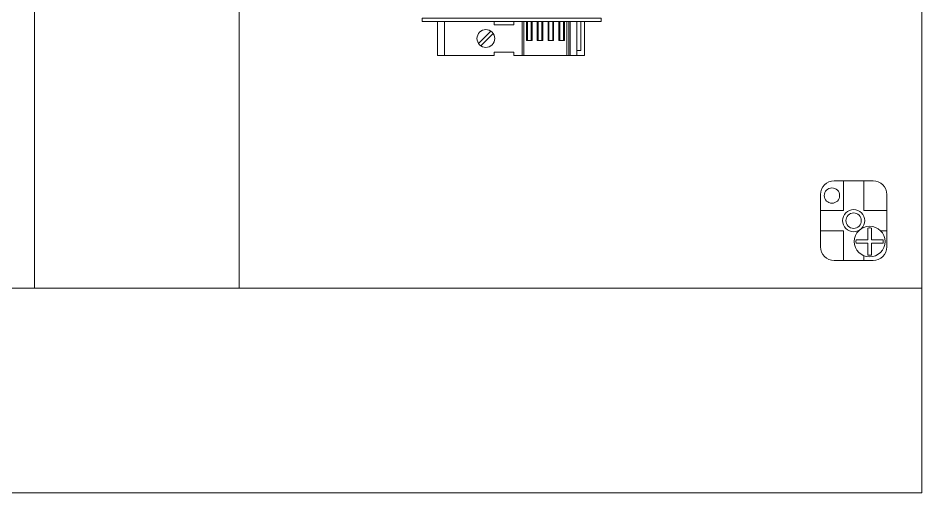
# Model space of a CAD drawing. Header units: millimetres. Extents: x 0 to 14510, y -7775 to 297.
# Drawn here: x 1304.4 to 1569.2, y -2759.5 to -2620.2 of the extents above; entities that cross this region are included whole.
import ezdxf

# ---------------------------------------------------------------- set-up
doc = ezdxf.new("R2010")
doc.units = ezdxf.units.MM
doc.layers.add('eProC - L2', color=41, linetype='Continuous', lineweight=20)

# ---------------------------------------------------------------- blocks, each defined once
blk = doc.blocks.new('eProC_Z_00')
at = {"layer": 'eProC - L2'}
blk.add_lwpolyline([(0.99, 0), (0, 0), (0, -52.4), (0.99, -52.4)], close=True, dxfattribs=at)
blk = doc.blocks.new('eProC_Z_EK1')
at = {"layer": 'eProC - L2'}
for p, q in [((0, 0), (0, -20.65)), ((10, 0), (0, 0)), ((10, 0), (10, -20.65)), ((0, -1), (8.5, -1)), ((10, -2.2), (0, -2.2)), ((8.5, -2.2), (8.5, -1)), ((0, -4.2), (10, -4.2)), ((10, -4.59), (0, -4.59)), ((10, -5.09), (0, -5.09)), ((5.6, -5.84), (0, -5.84)), ((5.6, -6.11), (0, -6.11)), ((5.6, -7.21), (0, -7.21)), ((5.6, -7.49), (0, -7.49)), ((5.6, -7.49), (5.6, -5.84)), ((5.6, -8.99), (0, -8.99)), ((5.6, -9.26), (0, -9.26)), ((5.6, -10.36), (0, -10.36)), ((5.6, -10.64), (5.6, -8.99)), ((5.6, -10.64), (0, -10.64)), ((5.6, -12.14), (0, -12.14)), ((5.6, -12.42), (0, -12.42)), ((5.6, -13.79), (5.6, -12.14)), ((5.6, -13.52), (0, -13.52)), ((5.6, -13.79), (0, -13.79)), ((5.6, -15.29), (0, -15.29)), ((5.6, -15.57), (0, -15.57)), ((5.6, -16.94), (5.6, -15.29)), ((5.6, -16.67), (0, -16.67)), ((5.6, -16.94), (0, -16.94)), ((10, -17.69), (0, -17.69)), ((10, -18.19), (0, -18.19)), ((0, -20.65), (1, -20.65)), ((1, -26.45), (1, -20.65)), ((9, -26.45), (9, -20.65)), ((10, -20.65), (9, -20.65)), ((0, -26.45), (0, -43)), ((0, -26.45), (1, -26.45)), ((10, -26.45), (9, -26.45)), ((10, -26.45), (10, -43)), ((6.45, -31.01), (2.84, -27.4)), ((7.16, -30.3), (3.55, -26.69)), ((10, -41), (0, -41)), ((10, -43), (0, -43))]:
    blk.add_line(p, q, dxfattribs=at)
blk.add_circle((5, -28.85), 2.6, dxfattribs=at)

msp = doc.modelspace()

# ---------------------------------------------------------------- linework, layer by layer
at = {"layer": 'eProC - L2'}
for p, q in [((1569.21, -1759.46), (1569.21, -2759.46)), ((1546.21, -2667.94), (1546.21, -2676.64)), ((1552.21, -2667.94), (1552.21, -2676.64)), ((1546.21, -2676.64), (1539.51, -2676.64)), ((1558.91, -2676.64), (1552.21, -2676.64)), ((1553.4, -2685.23), (1553.4, -2681.8)), ((1554.4, -2685.23), (1554.4, -2681.8)), ((1546.21, -2682.64), (1539.51, -2682.64)), ((1546.21, -2682.64), (1546.21, -2691.34)), ((1558.91, -2682.64), (1557.15, -2682.64)), ((1549.91, -2686.23), (1553.4, -2686.23)), ((1549.92, -2685.23), (1553.4, -2685.23)), ((1553.4, -2689.72), (1553.4, -2686.23)), ((1554.4, -2685.23), (1557.84, -2685.23)), ((1554.4, -2689.72), (1554.4, -2686.23)), ((1554.4, -2686.23), (1557.84, -2686.23)), ((1552.21, -2689.93), (1552.21, -2691.34))]:
    msp.add_line(p, q, dxfattribs=at)
for points in [[(1089.21, -1759.46), (1569.21, -1759.46), (1569.21, -2759.46), (1089.21, -2759.46), (1089.21, -1759.46)], [(1309.21, -2254.51), (1369.21, -2254.51), (1369.21, -2699.46), (1309.21, -2699.46), (1309.21, -2254.51)], [(1569.21, -2699.46), (1149.21, -2699.46), (1149.21, -2759.46), (1569.21, -2759.46), (1569.21, -2699.46)]]:
    msp.add_lwpolyline(points, dxfattribs=at)
msp.add_lwpolyline([(1558.91, -2671.94), (1558.91, -2687.34, -0.414214), (1554.91, -2691.34), (1543.51, -2691.34, -0.414214), (1539.51, -2687.34), (1539.51, -2671.94, -0.414214), (1543.51, -2667.94), (1554.91, -2667.94, -0.414214)], format="xyb", close=True, dxfattribs=at)
for centre, radius in [((1542.86, -2672.29), 2.25), ((1549.21, -2679.64), 3.25), ((1549.21, -2679.64), 2.25), ((1553.9, -2685.76), 4.5)]:
    msp.add_circle(centre, radius, dxfattribs=at)
for start, end in [(82.436, 96.8255), (172.436, 186.8255), (353.1745, 7.564), (263.1745, 277.564)]:
    msp.add_arc((1553.88, -2685.76), 3.99, start, end, dxfattribs=at)

# ---------------------------------------------------------------- block references
at = {"color": 4}
for name, p, rotation in [('eProC_Z_00', (1422.81, -2621.24), 90), ('eProC_Z_EK1', (1470.31, -2621.24), 270)]:
    msp.add_blockref(name, p, dxfattribs=dict(at, rotation=rotation))

doc.saveas('drawing.dxf')
